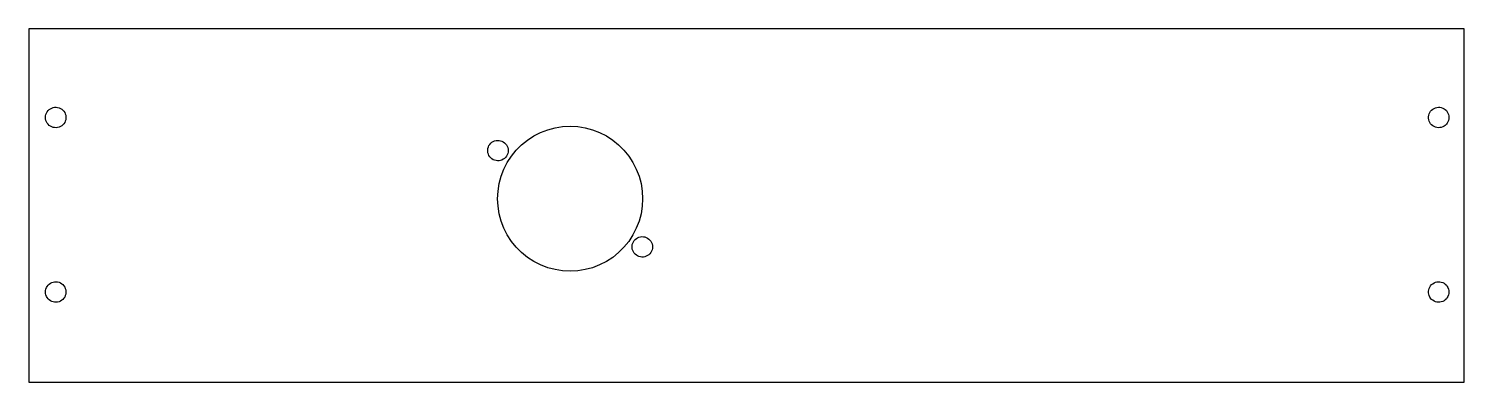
# Model space of a CAD drawing. Header units: metres. Extents: x 0 to 239, y 0 to 59.
import ezdxf

# ---------------------------------------------------------------- set-up
doc = ezdxf.new("R2010")
doc.units = ezdxf.units.M

msp = doc.modelspace()

# ---------------------------------------------------------------- linework, layer by layer
for p, q in [((238.65, 58.75), (0, 58.75)), ((0, 58.75), (0, 0)), ((238.65, 0), (238.65, 58.75)), ((3.41255, 45.3067), (3.6144, 45.4511)), ((3.6144, 45.4511), (3.83511, 45.5646)), ((3.83511, 45.5646), (4.07001, 45.6447)), ((4.07001, 45.6447), (4.31406, 45.6898)), ((4.31406, 45.6898), (4.56209, 45.6989)), ((4.56209, 45.6989), (4.80878, 45.6717)), ((4.80878, 45.6717), (5.04889, 45.6089)), ((5.04889, 45.6089), (5.2773, 45.5119)), ((5.2773, 45.5119), (5.48915, 45.3826)), ((5.48915, 45.3826), (5.67992, 45.2238)), ((233.22, 45.2238), (233.411, 45.3826)), ((233.411, 45.3826), (233.623, 45.5119)), ((233.623, 45.5119), (233.851, 45.6089)), ((233.851, 45.6089), (234.091, 45.6717)), ((234.091, 45.6717), (234.338, 45.6989)), ((234.338, 45.6989), (234.586, 45.6898)), ((234.586, 45.6898), (234.83, 45.6447)), ((234.83, 45.6447), (235.065, 45.5646)), ((235.065, 45.5646), (235.286, 45.4511)), ((235.286, 45.4511), (235.487, 45.3067)), ((2.79999, 44), (2.81812, 44.2475)), ((2.81812, 43.7525), (2.79999, 44)), ((2.81812, 44.2475), (2.87207, 44.4898)), ((2.87207, 43.5102), (2.81812, 43.7525)), ((2.87207, 44.4898), (2.96072, 44.7216)), ((2.96072, 43.2784), (2.87207, 43.5102)), ((2.96072, 44.7216), (3.0822, 44.938)), ((3.0822, 43.062), (2.96072, 43.2784)), ((3.0822, 44.938), (3.23389, 45.1344)), ((3.23389, 42.8656), (3.0822, 43.062)), ((3.23389, 45.1344), (3.41255, 45.3067)), ((5.67992, 45.2238), (5.84554, 45.039)), ((5.84554, 42.961), (5.67992, 42.7762)), ((5.84554, 45.039), (5.98248, 44.832)), ((5.98248, 43.168), (5.84554, 42.961)), ((5.98248, 44.832), (6.08781, 44.6073)), ((6.08781, 43.3927), (5.98248, 43.168)), ((6.08781, 44.6073), (6.15932, 44.3696)), ((6.15932, 43.6304), (6.08781, 43.3927)), ((6.15932, 44.3696), (6.19547, 44.1241)), ((6.19547, 43.8759), (6.15932, 43.6304)), ((6.19547, 44.1241), (6.19547, 43.8759)), ((232.705, 44.1241), (232.741, 44.3696)), ((232.705, 43.8759), (232.705, 44.1241)), ((232.741, 43.6304), (232.705, 43.8759)), ((232.741, 44.3696), (232.812, 44.6073)), ((232.812, 43.3927), (232.741, 43.6304)), ((232.812, 44.6073), (232.918, 44.832)), ((232.918, 43.168), (232.812, 43.3927)), ((232.918, 44.832), (233.054, 45.039)), ((233.054, 42.961), (232.918, 43.168)), ((233.054, 45.039), (233.22, 45.2238)), ((233.22, 42.7762), (233.054, 42.961)), ((235.487, 45.3067), (235.666, 45.1344)), ((235.666, 45.1344), (235.818, 44.938)), ((235.818, 43.062), (235.666, 42.8656)), ((235.818, 44.938), (235.939, 44.7216)), ((235.939, 43.2784), (235.818, 43.062)), ((235.939, 44.7216), (236.028, 44.4898)), ((236.028, 43.5102), (235.939, 43.2784)), ((236.028, 44.4898), (236.082, 44.2475)), ((236.082, 43.7525), (236.028, 43.5102)), ((236.082, 44.2475), (236.1, 44)), ((236.1, 44), (236.082, 43.7525)), ((3.41255, 42.6933), (3.23389, 42.8656)), ((3.6144, 42.5489), (3.41255, 42.6933)), ((3.83511, 42.4354), (3.6144, 42.5489)), ((4.07001, 42.3553), (3.83511, 42.4354)), ((4.31406, 42.3102), (4.07001, 42.3553)), ((4.56209, 42.3011), (4.31406, 42.3102)), ((4.80878, 42.3283), (4.56209, 42.3011)), ((5.04889, 42.3911), (4.80878, 42.3283)), ((5.2773, 42.4881), (5.04889, 42.3911)), ((5.48915, 42.6174), (5.2773, 42.4881)), ((5.67992, 42.7762), (5.48915, 42.6174)), ((82.9172, 40.2486), (83.975, 40.9356)), ((83.975, 40.9356), (85.0988, 41.5082)), ((85.0988, 41.5082), (86.2763, 41.9602)), ((86.2763, 41.9602), (87.4947, 42.2867)), ((87.4947, 42.2867), (88.7404, 42.484)), ((88.7404, 42.484), (90, 42.55)), ((90, 42.55), (91.2596, 42.484)), ((91.2596, 42.484), (92.5053, 42.2867)), ((92.5053, 42.2867), (93.7236, 41.9602)), ((93.7236, 41.9602), (94.9012, 41.5082)), ((94.9012, 41.5082), (96.025, 40.9356)), ((96.025, 40.9356), (97.0828, 40.2486)), ((233.411, 42.6174), (233.22, 42.7762)), ((233.623, 42.4881), (233.411, 42.6174)), ((233.851, 42.3911), (233.623, 42.4881)), ((234.091, 42.3283), (233.851, 42.3911)), ((234.338, 42.3011), (234.091, 42.3283)), ((234.586, 42.3102), (234.338, 42.3011)), ((234.83, 42.3553), (234.586, 42.3102)), ((235.065, 42.4354), (234.83, 42.3553)), ((235.286, 42.5489), (235.065, 42.4354)), ((235.487, 42.6933), (235.286, 42.5489)), ((235.666, 42.8656), (235.487, 42.6933)), ((76.3045, 38.6241), (76.3407, 38.8696)), ((76.3045, 38.3759), (76.3045, 38.6241)), ((76.3407, 38.1304), (76.3045, 38.3759)), ((76.3407, 38.8696), (76.4122, 39.1073)), ((76.4122, 39.1073), (76.5175, 39.332)), ((76.5175, 39.332), (76.6544, 39.539)), ((76.6544, 39.539), (76.8201, 39.7238)), ((76.8201, 39.7238), (77.0108, 39.8826)), ((77.0108, 39.8826), (77.2227, 40.0119)), ((77.2227, 40.0119), (77.4511, 40.1089)), ((77.4511, 40.1089), (77.6912, 40.1717)), ((77.6912, 40.1717), (77.9379, 40.1989)), ((77.9379, 40.1989), (78.1859, 40.1898)), ((78.1859, 40.1898), (78.43, 40.1447)), ((78.43, 40.1447), (78.6649, 40.0646)), ((78.6649, 40.0646), (78.8856, 39.9511)), ((78.8856, 39.9511), (79.0874, 39.8067)), ((79.0874, 39.8067), (79.2661, 39.6344)), ((79.2661, 39.6344), (79.4178, 39.438)), ((79.4178, 39.438), (79.5393, 39.2216)), ((79.5393, 39.2216), (79.6279, 38.9898)), ((79.6279, 38.9898), (79.6819, 38.7475)), ((79.6819, 38.2525), (79.6279, 38.0102)), ((79.6819, 38.7475), (79.7, 38.5)), ((79.7, 38.5), (79.6819, 38.2525)), ((80.2513, 37.5828), (81.0451, 38.563)), ((81.0451, 38.563), (81.937, 39.4549)), ((81.937, 39.4549), (82.9172, 40.2486)), ((97.0828, 40.2486), (98.063, 39.4549)), ((98.063, 39.4549), (98.9549, 38.563)), ((98.9549, 38.563), (99.7487, 37.5828)), ((76.4122, 37.8927), (76.3407, 38.1304)), ((76.5175, 37.668), (76.4122, 37.8927)), ((76.6544, 37.461), (76.5175, 37.668)), ((76.8201, 37.2762), (76.6544, 37.461)), ((77.0108, 37.1174), (76.8201, 37.2762)), ((77.2227, 36.9881), (77.0108, 37.1174)), ((77.4511, 36.8911), (77.2227, 36.9881)), ((77.6912, 36.8283), (77.4511, 36.8911)), ((77.9379, 36.8011), (77.6912, 36.8283)), ((78.1859, 36.8102), (77.9379, 36.8011)), ((78.43, 36.8553), (78.1859, 36.8102)), ((78.6649, 36.9354), (78.43, 36.8553)), ((78.8856, 37.0489), (78.6649, 36.9354)), ((79.0874, 37.1933), (78.8856, 37.0489)), ((78.9918, 35.4012), (79.5644, 36.525)), ((79.2661, 37.3656), (79.0874, 37.1933)), ((79.4178, 37.562), (79.2661, 37.3656)), ((79.5393, 37.7784), (79.4178, 37.562)), ((79.6279, 38.0102), (79.5393, 37.7784)), ((79.5644, 36.525), (80.2513, 37.5828)), ((99.7487, 37.5828), (100.436, 36.525)), ((100.436, 36.525), (101.008, 35.4012)), ((78.2133, 33.0053), (78.5398, 34.2236)), ((78.5398, 34.2236), (78.9918, 35.4012)), ((101.008, 35.4012), (101.46, 34.2236)), ((101.46, 34.2236), (101.787, 33.0053)), ((77.95, 30.5), (78.016, 31.7596)), ((78.016, 31.7596), (78.2133, 33.0053)), ((101.787, 33.0053), (101.984, 31.7596)), ((101.984, 31.7596), (102.05, 30.5)), ((78.016, 29.2404), (77.95, 30.5)), ((78.2133, 27.9947), (78.016, 29.2404)), ((101.984, 29.2404), (101.787, 27.9947)), ((102.05, 30.5), (101.984, 29.2404)), ((78.5398, 26.7763), (78.2133, 27.9947)), ((78.9918, 25.5988), (78.5398, 26.7763)), ((101.46, 26.7763), (101.008, 25.5988)), ((101.787, 27.9947), (101.46, 26.7763)), ((79.5644, 24.475), (78.9918, 25.5988)), ((80.2513, 23.4172), (79.5644, 24.475)), ((100.436, 24.475), (99.7487, 23.4172)), ((101.008, 25.5988), (100.436, 24.475)), ((100.82, 23.7238), (101.011, 23.8826)), ((101.011, 23.8826), (101.223, 24.0119)), ((101.223, 24.0119), (101.451, 24.1089)), ((101.451, 24.1089), (101.691, 24.1717)), ((101.691, 24.1717), (101.938, 24.1989)), ((101.938, 24.1989), (102.186, 24.1898)), ((102.186, 24.1898), (102.43, 24.1447)), ((102.43, 24.1447), (102.665, 24.0646)), ((102.665, 24.0646), (102.886, 23.9511)), ((102.886, 23.9511), (103.087, 23.8067)), ((81.0451, 22.437), (80.2513, 23.4172)), ((81.937, 21.5451), (81.0451, 22.437)), ((82.9172, 20.7513), (81.937, 21.5451)), ((98.063, 21.5451), (97.0828, 20.7513)), ((98.9549, 22.437), (98.063, 21.5451)), ((99.7487, 23.4172), (98.9549, 22.437)), ((100.305, 22.6241), (100.341, 22.8696)), ((100.305, 22.3759), (100.305, 22.6241)), ((100.341, 22.1304), (100.305, 22.3759)), ((100.341, 22.8696), (100.412, 23.1073)), ((100.412, 21.8927), (100.341, 22.1304)), ((100.412, 23.1073), (100.518, 23.332)), ((100.518, 21.668), (100.412, 21.8927)), ((100.518, 23.332), (100.654, 23.539)), ((100.654, 21.461), (100.518, 21.668)), ((100.654, 23.539), (100.82, 23.7238)), ((103.087, 23.8067), (103.266, 23.6344)), ((103.266, 23.6344), (103.418, 23.438)), ((103.418, 21.562), (103.266, 21.3656)), ((103.418, 23.438), (103.539, 23.2216)), ((103.539, 21.7784), (103.418, 21.562)), ((103.539, 23.2216), (103.628, 22.9898)), ((103.628, 22.0102), (103.539, 21.7784)), ((103.628, 22.9898), (103.682, 22.7475)), ((103.682, 22.2525), (103.628, 22.0102)), ((103.682, 22.7475), (103.7, 22.5)), ((103.7, 22.5), (103.682, 22.2525)), ((83.975, 20.0644), (82.9172, 20.7513)), ((85.0988, 19.4918), (83.975, 20.0644)), ((86.2763, 19.0398), (85.0988, 19.4918)), ((94.9012, 19.4918), (93.7236, 19.0398)), ((96.025, 20.0644), (94.9012, 19.4918)), ((97.0828, 20.7513), (96.025, 20.0644)), ((100.82, 21.2762), (100.654, 21.461)), ((101.011, 21.1174), (100.82, 21.2762)), ((101.223, 20.9881), (101.011, 21.1174)), ((101.451, 20.8911), (101.223, 20.9881)), ((101.691, 20.8283), (101.451, 20.8911)), ((101.938, 20.8011), (101.691, 20.8283)), ((102.186, 20.8102), (101.938, 20.8011)), ((102.43, 20.8553), (102.186, 20.8102)), ((102.665, 20.9354), (102.43, 20.8553)), ((102.886, 21.0489), (102.665, 20.9354)), ((103.087, 21.1933), (102.886, 21.0489)), ((103.266, 21.3656), (103.087, 21.1933)), ((87.4947, 18.7133), (86.2763, 19.0398)), ((88.7404, 18.516), (87.4947, 18.7133)), ((90, 18.45), (88.7404, 18.516)), ((91.2596, 18.516), (90, 18.45)), ((92.5053, 18.7133), (91.2596, 18.516)), ((93.7236, 19.0398), (92.5053, 18.7133)), ((2.79999, 15), (2.81812, 15.2475)), ((2.81812, 14.7525), (2.79999, 15)), ((2.81812, 15.2475), (2.87207, 15.4898)), ((2.87207, 14.5102), (2.81812, 14.7525)), ((2.87207, 15.4898), (2.96072, 15.7216)), ((2.96072, 14.2784), (2.87207, 14.5102)), ((2.96072, 15.7216), (3.0822, 15.938)), ((3.0822, 15.938), (3.23389, 16.1344)), ((3.23389, 16.1344), (3.41255, 16.3067)), ((3.41255, 16.3067), (3.6144, 16.4511)), ((3.6144, 16.4511), (3.83511, 16.5646)), ((3.83511, 16.5646), (4.07001, 16.6447)), ((4.07001, 16.6447), (4.31406, 16.6898)), ((4.31406, 16.6898), (4.56209, 16.6989)), ((4.56209, 16.6989), (4.80878, 16.6717)), ((4.80878, 16.6717), (5.04889, 16.6089)), ((5.04889, 16.6089), (5.2773, 16.5119)), ((5.2773, 16.5119), (5.48915, 16.3826)), ((5.48915, 16.3826), (5.67992, 16.2238)), ((5.67992, 16.2238), (5.84554, 16.039)), ((5.84554, 16.039), (5.98248, 15.832)), ((5.98248, 15.832), (6.08781, 15.6073)), ((6.08781, 14.3927), (5.98248, 14.168)), ((6.08781, 15.6073), (6.15932, 15.3696)), ((6.15932, 14.6304), (6.08781, 14.3927)), ((6.15932, 15.3696), (6.19547, 15.1241)), ((6.19547, 14.8759), (6.15932, 14.6304)), ((6.19547, 15.1241), (6.19547, 14.8759)), ((232.705, 15.1241), (232.741, 15.3696)), ((232.705, 14.8759), (232.705, 15.1241)), ((232.741, 14.6304), (232.705, 14.8759)), ((232.741, 15.3696), (232.812, 15.6073)), ((232.812, 14.3927), (232.741, 14.6304)), ((232.812, 15.6073), (232.918, 15.832)), ((232.918, 14.168), (232.812, 14.3927)), ((232.918, 15.832), (233.054, 16.039)), ((233.054, 16.039), (233.22, 16.2238)), ((233.22, 16.2238), (233.411, 16.3826)), ((233.411, 16.3826), (233.623, 16.5119)), ((233.623, 16.5119), (233.851, 16.6089)), ((233.851, 16.6089), (234.091, 16.6717)), ((234.091, 16.6717), (234.338, 16.6989)), ((234.338, 16.6989), (234.586, 16.6898)), ((234.586, 16.6898), (234.83, 16.6447)), ((234.83, 16.6447), (235.065, 16.5646)), ((235.065, 16.5646), (235.286, 16.4511)), ((235.286, 16.4511), (235.487, 16.3067)), ((235.487, 16.3067), (235.666, 16.1344)), ((235.666, 16.1344), (235.818, 15.938)), ((235.818, 15.938), (235.939, 15.7216)), ((235.939, 15.7216), (236.028, 15.4898)), ((236.028, 14.5102), (235.939, 14.2784)), ((236.028, 15.4898), (236.082, 15.2475)), ((236.082, 14.7525), (236.028, 14.5102)), ((236.082, 15.2475), (236.1, 15)), ((236.1, 15), (236.082, 14.7525)), ((3.0822, 14.062), (2.96072, 14.2784)), ((3.23389, 13.8656), (3.0822, 14.062)), ((3.41255, 13.6933), (3.23389, 13.8656)), ((3.6144, 13.5489), (3.41255, 13.6933)), ((3.83511, 13.4354), (3.6144, 13.5489)), ((4.07001, 13.3553), (3.83511, 13.4354)), ((4.31406, 13.3102), (4.07001, 13.3553)), ((4.56209, 13.3011), (4.31406, 13.3102)), ((4.80878, 13.3283), (4.56209, 13.3011)), ((5.04889, 13.3911), (4.80878, 13.3283)), ((5.2773, 13.4881), (5.04889, 13.3911)), ((5.48915, 13.6174), (5.2773, 13.4881)), ((5.67992, 13.7762), (5.48915, 13.6174)), ((5.84554, 13.961), (5.67992, 13.7762)), ((5.98248, 14.168), (5.84554, 13.961)), ((233.054, 13.961), (232.918, 14.168)), ((233.22, 13.7762), (233.054, 13.961)), ((233.411, 13.6174), (233.22, 13.7762)), ((233.623, 13.4881), (233.411, 13.6174)), ((233.851, 13.3911), (233.623, 13.4881)), ((234.091, 13.3283), (233.851, 13.3911)), ((234.338, 13.3011), (234.091, 13.3283)), ((234.586, 13.3102), (234.338, 13.3011)), ((234.83, 13.3553), (234.586, 13.3102)), ((235.065, 13.4354), (234.83, 13.3553)), ((235.286, 13.5489), (235.065, 13.4354)), ((235.487, 13.6933), (235.286, 13.5489)), ((235.666, 13.8656), (235.487, 13.6933)), ((235.818, 14.062), (235.666, 13.8656)), ((235.939, 14.2784), (235.818, 14.062)), ((0, 0), (238.65, 0))]:
    msp.add_line(p, q)

doc.saveas('drawing.dxf')
